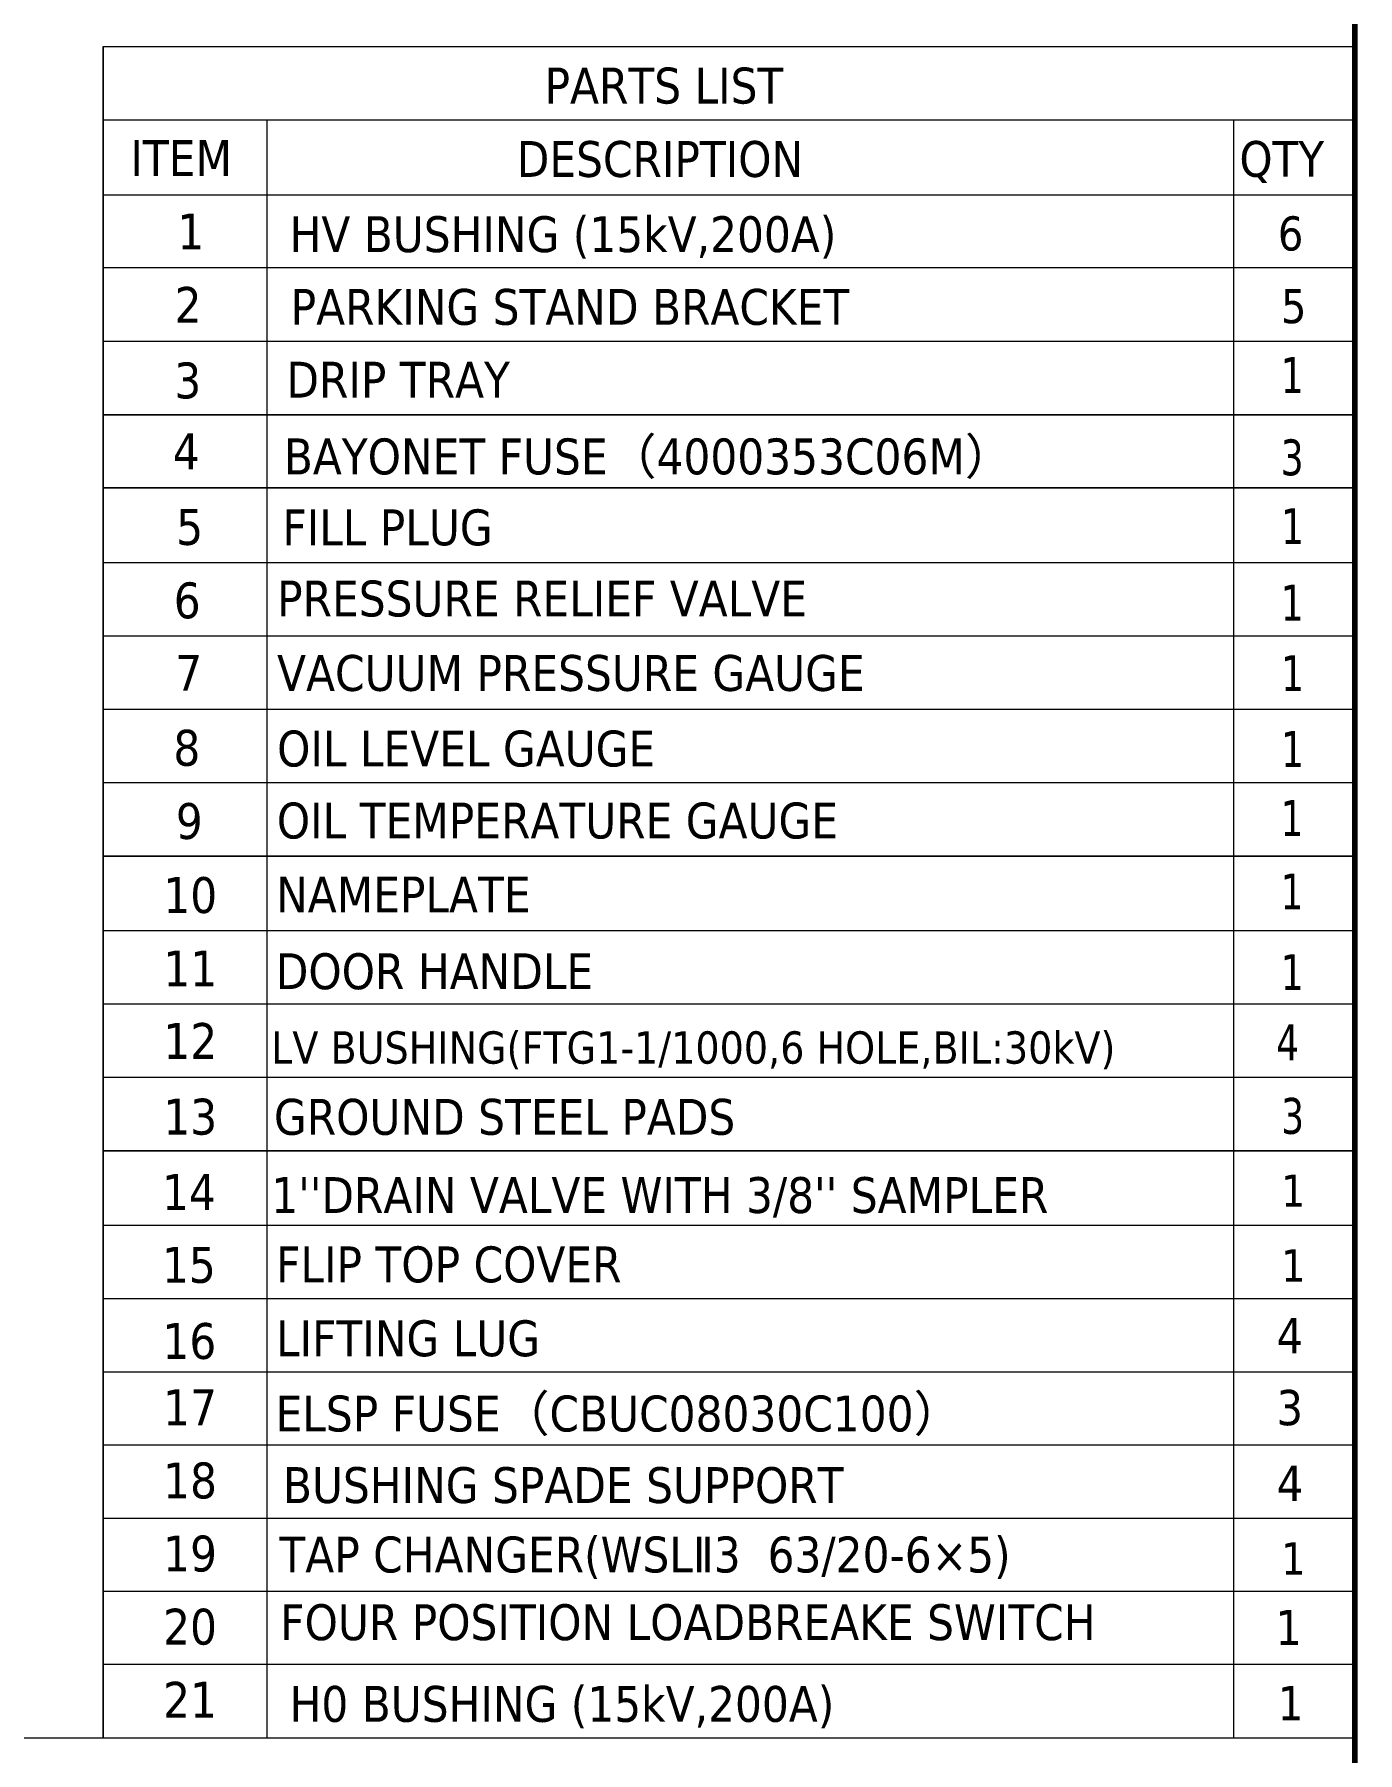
# Model space of a CAD drawing. Header units: millimetres. Extents: x 237080 to 246815, y -181726 to -175279.
# Drawn here: x 244158 to 245984, y -180422 to -178052 of the extents above; entities that cross this region are included whole.
import ezdxf

# ---------------------------------------------------------------- set-up
doc = ezdxf.new("R2010")
doc.units = ezdxf.units.MM
doc.header["$LTSCALE"] = 13
doc.layers.add('1', color=4, linetype='Continuous')
doc.layers.add('铁心', color=3, linetype='Continuous', lineweight=0)
doc.styles.add('Tahoma$001', font='tahoma.ttf', dxfattribs={"height": 2.159784})
doc.styles.add('Tahoma_txtstyle_28.93_0_0', font='tahoma.ttf')
doc.styles.add('Tahoma_txtstyle_30.40_0_0', font='tahoma.ttf')

msp = doc.modelspace()

# ---------------------------------------------------------------- linework, layer by layer
at = {"layer": '1', "const_width": 7.598}
msp.add_lwpolyline([(237644.367, -181487.227), (245980.009, -181487.227), (245980.009, -175495.985), (237644.367, -175495.985), (237644.367, -181487.227)], dxfattribs=at)
at = {"layer": '铁心'}
msp.add_line((242723.899, -180401.857), (245980.009, -180401.857), dxfattribs=at)
for points in [[(244253.498, -180401.857), (244253.498, -178069.069)], [(244253.498, -178069.069), (245980.009, -178069.069), (245980.009, -178170.33)], [(244253.498, -178069.069), (244253.498, -178170.33), (244253.498, -178170.33)], [(244253.498, -178170.33), (245980.009, -178170.33), (245980.009, -178273.692)], [(244253.498, -178170.33), (244253.498, -178273.692), (245980.009, -178273.692)], [(244479.13, -178170.33), (244479.13, -178273.692), (244479.13, -178273.692)], [(245812.67, -178170.33), (245812.67, -180401.857)], [(244253.498, -179185.883), (245980.009, -179185.883), (245980.009, -178273.692)], [(244253.498, -178273.692), (244253.498, -179185.883)], [(244479.13, -178273.692), (244479.13, -179185.883)], [(245980.009, -178374.533), (244253.498, -178374.533), (244253.498, -178374.533)], [(245980.009, -178475.794), (244253.498, -178475.794), (244253.498, -178475.794)], [(244479.13, -178475.794), (244479.13, -178576.635), (244479.13, -178576.635)], [(244253.498, -178577.056), (245980.009, -178577.056), (245980.009, -178677.897)], [(244253.498, -178577.056), (244253.498, -178677.897), (245980.009, -178677.897)], [(245980.009, -178577.056), (244253.498, -178577.056), (244253.498, -178577.056)], [(244253.498, -179390.086), (244253.498, -178577.056), (244253.498, -178577.056)], [(244479.13, -178577.056), (244479.13, -180401.857)], [(244253.498, -178677.897), (244253.498, -180401.857)], [(245980.009, -178677.897), (244253.498, -178677.897), (244253.498, -178677.897)], [(245980.009, -178781.259), (244253.498, -178781.259), (244253.498, -178781.259)], [(245980.009, -178781.259), (244253.498, -178781.259), (244253.498, -178781.259)], [(245980.009, -180503.118), (245980.009, -178775.796)], [(245980.009, -178882.52), (244253.498, -178882.52), (244253.498, -178882.52)], [(245980.009, -178882.52), (244253.498, -178882.52), (244253.498, -178882.52)], [(245980.009, -178983.361), (244253.498, -178983.361), (244253.498, -178983.361)], [(245980.009, -178983.361), (244253.498, -178983.361)], [(245980.009, -179084.622), (244253.498, -179084.622), (244253.498, -179084.622)], [(245980.009, -179084.622), (244253.498, -179084.622), (244253.498, -179084.622)], [(245980.009, -179185.883), (244253.498, -179185.883), (244253.498, -179185.883)], [(245980.009, -179288.825), (244253.498, -179288.825), (244253.498, -179288.825)], [(245980.009, -179390.086), (244253.498, -179390.086), (244253.498, -179390.086)], [(245980.009, -179491.347), (244253.498, -179491.347), (244253.498, -179491.347)], [(244479.13, -179491.347), (244479.13, -180401.857)], [(245980.009, -179592.188), (244253.498, -179592.188)], [(244253.498, -180401.857), (244253.498, -179592.188), (245980.009, -179592.188)], [(244253.498, -179592.188), (244253.498, -180401.857)], [(245980.009, -179695.13), (244253.498, -179695.13)], [(245980.009, -179796.391), (244253.498, -179796.391)], [(245980.009, -179897.652), (244253.498, -179897.652)], [(245980.009, -179998.493), (244253.498, -179998.493)], [(245980.009, -179998.493), (244253.498, -179998.493), (244253.498, -179998.493)], [(245980.009, -179998.493), (244253.498, -179998.493), (244253.498, -179998.493)], [(245980.009, -179998.493), (244253.498, -179998.493), (244253.498, -179998.493)], [(245980.009, -180099.334), (244253.498, -180099.334)], [(245980.009, -180099.334), (244253.498, -180099.334), (244253.498, -180099.334)], [(245980.009, -180099.334), (244253.498, -180099.334), (244253.498, -180099.334)], [(245980.009, -180099.334), (244253.498, -180099.334), (244253.498, -180099.334)], [(245980.009, -180200.175), (244253.498, -180200.175)], [(245980.009, -180200.175), (244253.498, -180200.175), (244253.498, -180200.175)], [(245980.009, -180200.175), (244253.498, -180200.175), (244253.498, -180200.175)], [(245980.009, -180200.175), (244253.498, -180200.175), (244253.498, -180200.175)], [(245980.009, -180301.016), (244253.498, -180301.016)], [(245980.009, -180301.016), (244253.498, -180301.016), (244253.498, -180301.016)], [(245980.009, -180301.016), (244253.498, -180301.016), (244253.498, -180301.016)], [(245980.009, -180301.016), (244253.498, -180301.016), (244253.498, -180301.016)]]:
    msp.add_lwpolyline(points, dxfattribs=at)

# ---------------------------------------------------------------- texts
for s, height, style, p in [('PARTS LIST', 49.4841, 'Tahoma_txtstyle_30.40_0_0', (244862.14, -178147.641)), ('ITEM', 49.4841, 'Tahoma_txtstyle_30.40_0_0', (244290.894, -178247.642)), ('DESCRIPTION', 49.48409, 'Tahoma_txtstyle_30.40_0_0', (244823.834, -178248.902)), ('QTY', 49.2664, 'Tahoma$001', (245820.764, -178248.675)), ('1', 49.484, 'Tahoma_txtstyle_30.40_0_0', (244355.6, -178348.903)), (' HV BUSHING (15kV,200A)', 49.48409, 'Tahoma_txtstyle_30.40_0_0', (244491.838, -178352.631)), ('6', 47.079, 'Tahoma_txtstyle_28.93_0_0', (245873.697, -178350.373)), ('2', 49.484, 'Tahoma_txtstyle_30.40_0_0', (244351.818, -178450.164)), ('PARKING STAND BRACKET', 49.48409, 'Tahoma_txtstyle_30.40_0_0', (244511.938, -178452.903)), ('5', 47.079, 'Tahoma$001', (245877.899, -178450.584)), ('3', 49.484, 'Tahoma_txtstyle_30.40_0_0', (244351.398, -178554.366)), ('DRIP TRAY ', 49.4841, 'Tahoma_txtstyle_30.40_0_0', (244506.054, -178553.346)), ('4', 49.484, 'Tahoma_txtstyle_30.40_0_0', (244349.297, -178652.266)), ('BAYONET FUSE（4000353C06M）', 49.48409, 'Tahoma_txtstyle_30.40_0_0', (244502.524, -178659.167)), ('5', 49.484, 'Tahoma_txtstyle_30.40_0_0', (244354.063, -178756.468)), ('FILL PLUG', 49.4841, 'Tahoma_txtstyle_30.40_0_0', (244500.476, -178757.064)), ('6', 49.484, 'Tahoma_txtstyle_30.40_0_0', (244350.636, -178857.73)), ('PRESSURE RELIEF VALVE', 49.48409, 'Tahoma_txtstyle_30.40_0_0', (244493.236, -178855.164)), ('7', 49.484, 'Tahoma_txtstyle_30.40_0_0', (244352.763, -178957.73)), ('VACUUM PRESSURE GAUGE', 49.48409, 'Tahoma_txtstyle_30.40_0_0', (244493.236, -178957.888)), ('8', 49.484, 'Tahoma_txtstyle_30.40_0_0', (244350.125, -179061.092)), ('OIL LEVEL GAUGE', 49.48409, 'Tahoma_txtstyle_30.40_0_0', (244493.236, -179062.137)), ('9', 49.484, 'Tahoma_txtstyle_30.40_0_0', (244353.494, -179162.143)), ('OIL TEMPERATURE GAUGE', 49.48409, 'Tahoma_txtstyle_30.40_0_0', (244492.874, -179161.453)), ('10', 49.4841, 'Tahoma_txtstyle_30.40_0_0', (244336.272, -179264.245)), ('NAMEPLATE', 49.4841, 'Tahoma_txtstyle_30.40_0_0', (244491.838, -179263.404)), ('11', 49.4841, 'Tahoma_txtstyle_30.40_0_0', (244336.272, -179365.506)), ('DOOR HANDLE', 49.48409, 'Tahoma_txtstyle_30.40_0_0', (244491.43, -179369.318)), ('12', 49.4841, 'Tahoma_txtstyle_30.40_0_0', (244336.272, -179465.507)), ('LV BUSHING(FTG1-1/1000,6 HOLE,BIL:30kV) ', 44.53568, 'Tahoma_txtstyle_30.40_0_0', (244484.999, -179472.052)), ('13', 49.4841, 'Tahoma_txtstyle_30.40_0_0', (244336.272, -179569.919)), ('GROUND STEEL PADS', 49.48409, 'Tahoma_txtstyle_30.40_0_0', (244488.897, -179570.129)), ('14', 49.4841, 'Tahoma_txtstyle_30.40_0_0', (244334.382, -179673.949)), ("1''DRAIN VALVE WITH 3/8'' SAMPLER ", 49.48409, 'Tahoma_txtstyle_30.40_0_0', (244485.115, -179678.089)), ('1', 44.398, 'Tahoma$001', (245878.319, -179669.499)), ('15', 49.4841, 'Tahoma_txtstyle_30.40_0_0', (244334.382, -179774.294)), ('FLIP TOP COVER', 49.48409, 'Tahoma_txtstyle_30.40_0_0', (244491.838, -179773.702)), ('1', 44.699, 'Tahoma$001', (245878.319, -179772.861)), ('LIFTING LUG', 49.48409, 'Tahoma_txtstyle_30.40_0_0', (244491.838, -179875.654)), ('4', 48.568, 'Tahoma$001', (245872.016, -179871.602)), ('16', 49.4841, 'Tahoma_txtstyle_30.40_0_0', (244335.072, -179879.349)), ('17', 49.4841, 'Tahoma_txtstyle_30.40_0_0', (244335.999, -179970.9)), ('ELSP FUSE（CBUC08030C100）', 49.48409, 'Tahoma_txtstyle_30.40_0_0', (244491.08, -179979.417)), ('3', 48.568, 'Tahoma$001', (245872.016, -179970.762)), ('18', 49.4841, 'Tahoma_txtstyle_30.40_0_0', (244335.999, -180071.741)), ('BUSHING SPADE SUPPORT', 49.48409, 'Tahoma_txtstyle_30.40_0_0', (244501.286, -180078.15)), ('4', 48.568, 'Tahoma$001', (245872.249, -180075.375)), ('19', 49.4841, 'Tahoma_txtstyle_30.40_0_0', (244335.999, -180172.582)), ('TAP CHANGER(WSLⅡ3  63/20-6×5)', 49.48409, 'Tahoma_txtstyle_30.40_0_0', (244496.459, -180173.894)), ('1', 44.699, 'Tahoma$001', (245878.319, -180177.066)), ('20', 49.4841, 'Tahoma_txtstyle_30.40_0_0', (244335.999, -180273.423)), ('FOUR POSITION LOADBREAKE SWITCH', 49.48409, 'Tahoma_txtstyle_30.40_0_0', (244497.564, -180267.27)), ('1', 48.568, 'Tahoma$001', (245870.508, -180274.137)), ('21', 49.4841, 'Tahoma_txtstyle_30.40_0_0', (244335.999, -180374.264)), (' H0 BUSHING (15kV,200A)', 49.484, 'Tahoma_txtstyle_30.40_0_0', (244491.838, -180379.954)), ('1', 47.079, 'Tahoma_txtstyle_28.93_0_0', (245873.697, -180377.697))]:
    msp.add_text(s, height=height, dxfattribs=dict(at, style=style)).set_placement(p)
at = {"layer": '铁心', "style": 'Tahoma_txtstyle_30.40_0_0', "width": 0.85}
for s, p in [('1', (245877.787, -178546.982)), ('3', (245877.723, -178660.487)), ('1', (245878.319, -178755.418)), ('1', (245877.723, -178860.909)), ('1', (245878.319, -178958.15)), ('1', (245878.319, -179062.773)), ('1', (245877.525, -179158.085)), ('1', (245877.525, -179259.347)), ('1', (245877.723, -179370.576)), ('4', (245871.41, -179467.397)), ('3', (245878.319, -179568.869))]:
    msp.add_text(s, height=49.484, dxfattribs=at).set_placement(p)

doc.saveas('drawing.dxf')
